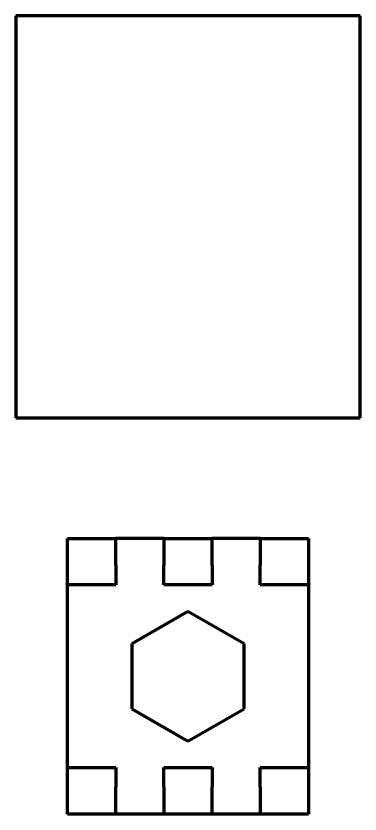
# Model space of a CAD drawing. Header units: inches. Extents: x -2983 to 7024, y 422 to 5529.
# Drawn here: x 6206.6 to 6236.6, y 2312.7 to 2382.2 of the extents above; entities that cross this region are included whole.
import ezdxf

# ---------------------------------------------------------------- set-up
doc = ezdxf.new("R2010")
doc.units = ezdxf.units.IN

msp = doc.modelspace()

# ---------------------------------------------------------------- linework, layer by layer
at = {"linetype": 'Continuous', "lineweight": 70}
for p, q in [((6236.624, 2382.192), (6206.624, 2382.192)), ((6206.624, 2382.192), (6206.624, 2347.192)), ((6236.624, 2347.192), (6236.624, 2382.192)), ((6206.624, 2347.192), (6236.624, 2347.192)), ((6211.124, 2332.639), (6211.124, 2336.692)), ((6211.124, 2336.692), (6215.324, 2336.692)), ((6215.324, 2334.354), (6215.324, 2336.692)), ((6219.524, 2336.692), (6215.324, 2336.692)), ((6219.524, 2336.692), (6219.524, 2334.354)), ((6219.524, 2336.692), (6223.724, 2336.692)), ((6223.724, 2334.354), (6223.724, 2336.692)), ((6227.924, 2336.692), (6223.724, 2336.692)), ((6227.924, 2336.692), (6232.124, 2336.692)), ((6227.924, 2336.692), (6227.924, 2334.354)), ((6232.124, 2336.692), (6232.124, 2332.639)), ((6215.324, 2334.354), (6215.324, 2332.639)), ((6219.524, 2332.639), (6219.524, 2334.354)), ((6223.724, 2334.354), (6223.724, 2332.639)), ((6227.924, 2332.639), (6227.924, 2334.354)), ((6211.124, 2331.192), (6211.124, 2332.639)), ((6215.324, 2332.639), (6211.124, 2332.639)), ((6223.724, 2332.639), (6219.524, 2332.639)), ((6232.124, 2332.639), (6227.924, 2332.639)), ((6232.124, 2332.639), (6232.124, 2331.192)), ((6211.124, 2318.192), (6211.124, 2331.192)), ((6232.124, 2331.192), (6232.124, 2318.192)), ((6221.624, 2330.342), (6216.731, 2327.517)), ((6226.517, 2327.517), (6221.624, 2330.342)), ((6216.731, 2327.517), (6216.731, 2321.867)), ((6226.517, 2321.867), (6226.517, 2327.517)), ((6216.731, 2321.867), (6221.624, 2319.042)), ((6221.624, 2319.042), (6226.517, 2321.867)), ((6211.124, 2316.745), (6211.124, 2318.192)), ((6232.124, 2318.192), (6232.124, 2316.745)), ((6211.124, 2316.745), (6215.324, 2316.745)), ((6211.124, 2312.692), (6211.124, 2316.745)), ((6215.324, 2316.745), (6215.324, 2315.03)), ((6219.524, 2315.03), (6219.524, 2316.745)), ((6219.524, 2316.745), (6223.724, 2316.745)), ((6223.724, 2316.745), (6223.724, 2315.03)), ((6227.924, 2316.745), (6232.124, 2316.745)), ((6227.924, 2315.03), (6227.924, 2316.745)), ((6232.124, 2316.745), (6232.124, 2312.692)), ((6215.324, 2312.692), (6215.324, 2315.03)), ((6219.524, 2315.03), (6219.524, 2312.692)), ((6223.724, 2312.692), (6223.724, 2315.03)), ((6227.924, 2315.03), (6227.924, 2312.692)), ((6215.324, 2312.692), (6211.124, 2312.692)), ((6219.524, 2312.692), (6215.324, 2312.692)), ((6223.724, 2312.692), (6219.524, 2312.692)), ((6227.924, 2312.692), (6223.724, 2312.692)), ((6232.124, 2312.692), (6227.924, 2312.692))]:
    msp.add_line(p, q, dxfattribs=at)

doc.saveas('drawing.dxf')
